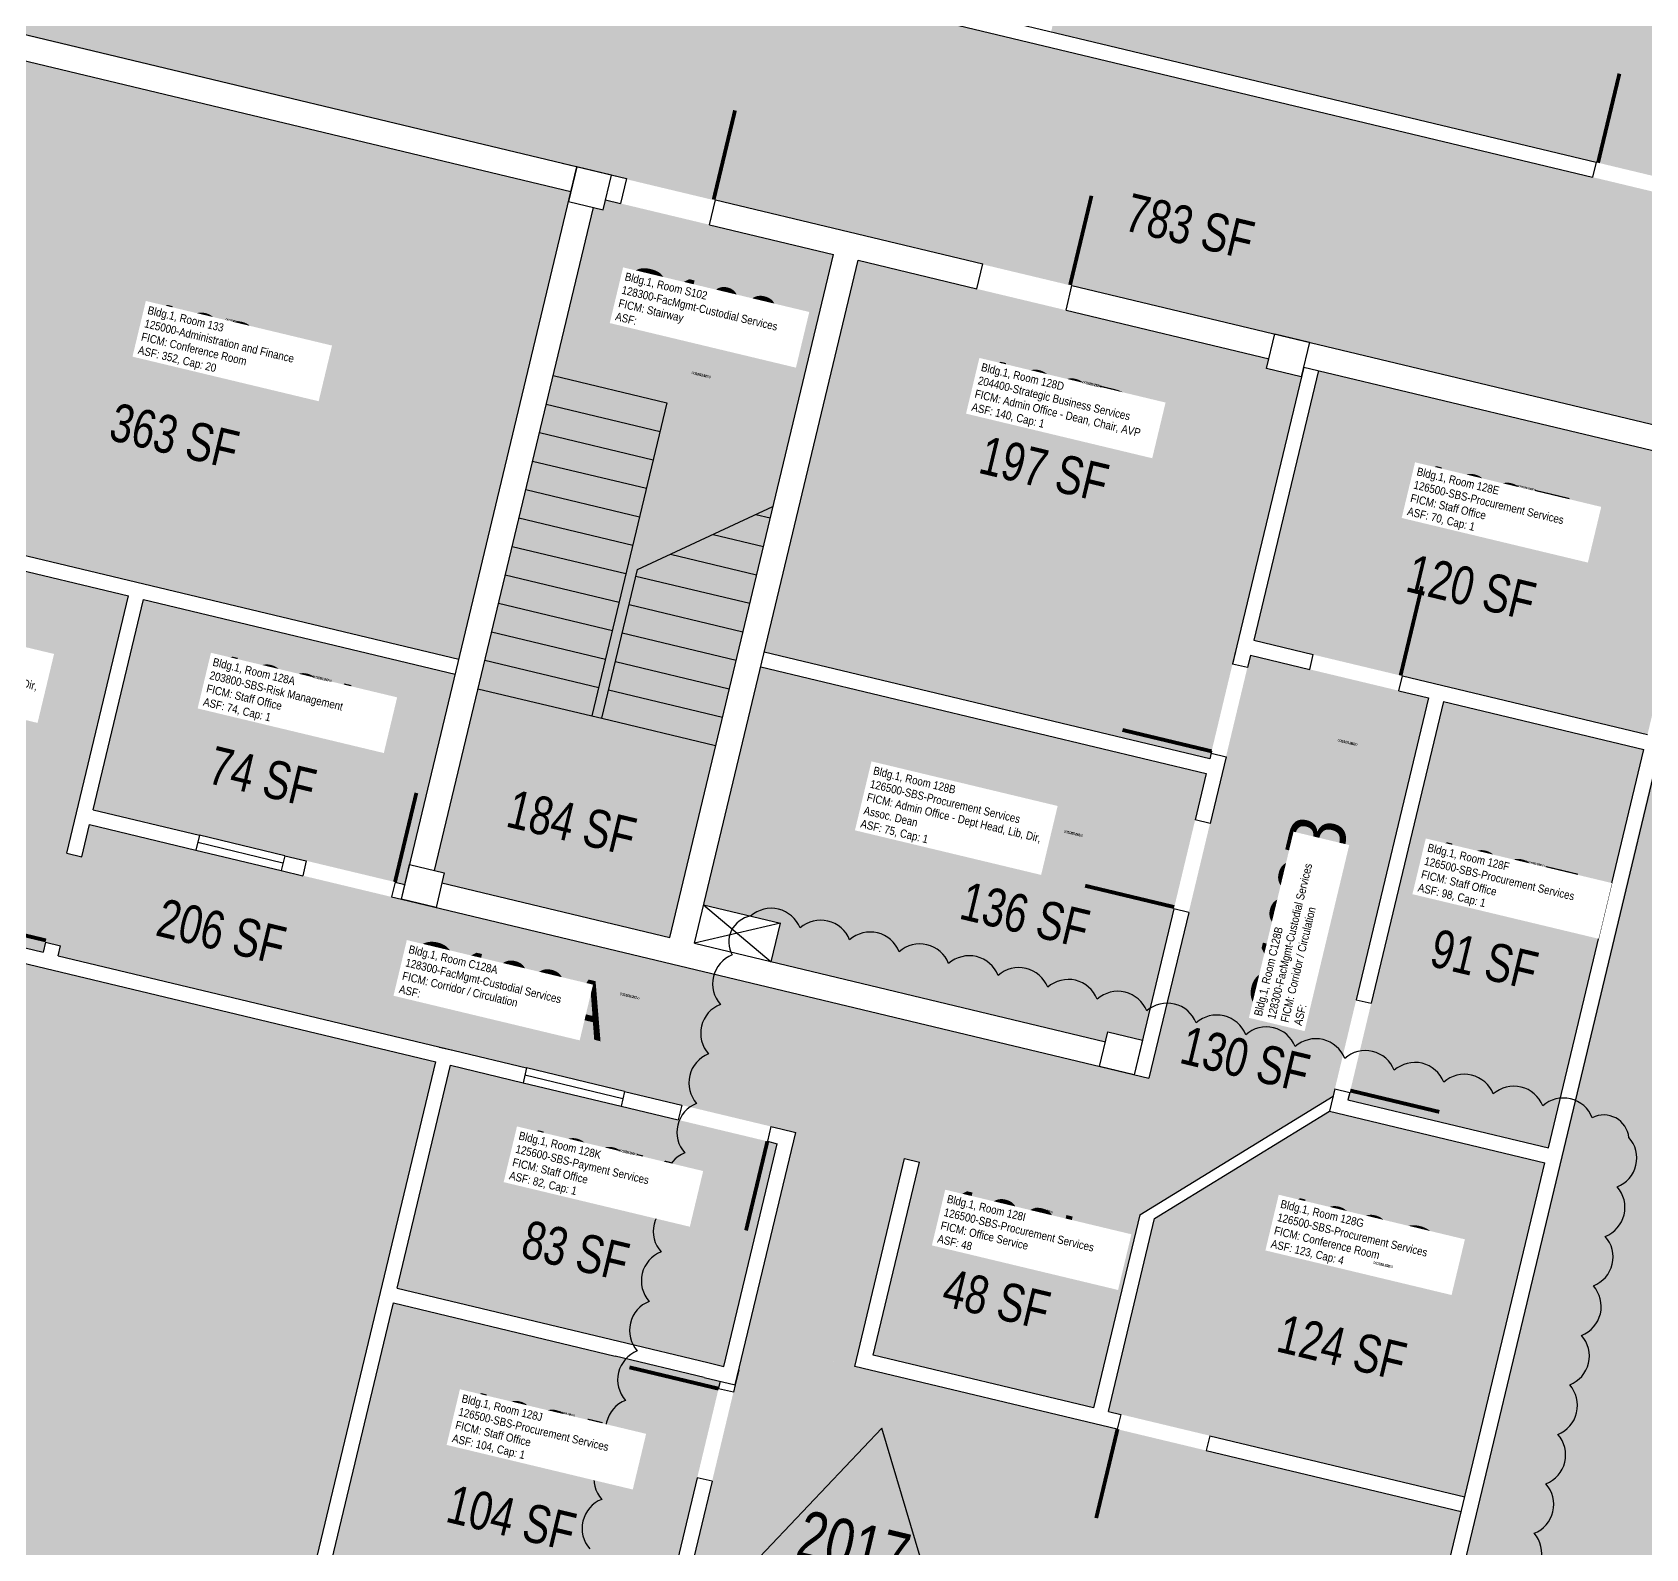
# Model space of a CAD drawing. Header units: inches. Extents: x 69220657 to 69222623, y 27675098 to 27677504.
# Drawn here: x 69221432 to 69222066, y 27676428 to 27677024 of the extents above; entities that cross this region are included whole.
import ezdxf
from ezdxf.enums import TextEntityAlignment as Align

# ---------------------------------------------------------------- set-up
doc = ezdxf.new("R2010")
doc.units = ezdxf.units.IN
doc.header["$LTSCALE"] = 100
doc.header["$MEASUREMENT"] = 0
doc.layers.get('0').update_dxf_attribs({"linetype": 'CONTINUOUS'})
for name, color, linetype in [('A-DOOR', 2, 'CONTINUOUS'), ('A-FLOR', 3, 'CONTINUOUS'), ('A-GLAZ', 1, 'CONTINUOUS'), ('A-IDEN-RNUM', 7, 'CONTINUOUS'), ('A-IDEN-SNUM', 4, 'CONTINUOUS'), ('A-IDEN-VNUM', 4, 'CONTINUOUS'), ('A-WALL', 5, 'CONTINUOUS'), ('AREA-TEXT', 3, 'CONTINUOUS'), ('Rooms-Category-Color', 7, 'CONTINUOUS'), ('Rooms-College-Color', 7, 'CONTINUOUS'), ('Rooms-Department-Color', 7, 'CONTINUOUS'), ('Rooms-Division-Color', 7, 'CONTINUOUS'), ('Rooms-Information', 7, 'CONTINUOUS')]:
    doc.layers.add(name, color=color, linetype=linetype)
doc.layers.add('A-REV', color=1, linetype='CONTINUOUS', true_color=0xff0000)
doc.styles.add('Arial', font='arial.ttf')
doc.styles.add('CP_AREA', font='arial.ttf', dxfattribs={"height": 15})
doc.styles.add('CP_ROOMSNUMBER', font='arial.ttf', dxfattribs={"height": 1})
doc.styles.add('CP_ROOMVNUMBER', font='arial.ttf', dxfattribs={"width": 0.85, "height": 0.075})

# ---------------------------------------------------------------- blocks, each defined once
blk = doc.blocks.new('ProjectRev')
at = {"transparency": 16777216}
blk.add_lwpolyline([(0, 0.122), (-0.1221, -0.0895), (0.1221, -0.0895)], close=True, dxfattribs=at)
at = {"transparency": 16777216, "insert": (-0.1798, -0.1151), "char_height": 0.0625, "width": 0.24749, "attachment_point": 1, "style": 'Arial'}
blk.add_mtext('PJ#', dxfattribs=at)
at = {"transparency": 16777216, "style": 'Arial', "width": 0.75}
blk.add_attdef('YEAR', text='', height=18.75, dxfattribs=at).set_placement((0, 0), align=Align.MIDDLE_CENTER)
at = {"transparency": 16777216, "style": 'Arial'}
blk.add_attdef('PROJECT', text='', height=18.75, dxfattribs=at).set_placement((-0.0276, -0.1151), align=Align.TOP_LEFT)

msp = doc.modelspace()

# ---------------------------------------------------------------- hatches: boundary and pattern name
at = {"layer": 'Rooms-Category-Color', "true_color": 0xfa9ba3}
for points in [[(69222087.46, 27677151.22), (69221998.96, 27677172.42), (69221996.63, 27677162.7), (69221983.02, 27677165.96), (69221985.35, 27677175.68), (69221875.27, 27677202.05), (69221832.64, 27677024.09), (69222099.28, 27676960.21), (69222124.44, 27677065.24), (69222069.98, 27677078.28)], [(69221383.38, 27677023.75), (69221644.01, 27676961.31), (69221599.97, 27676777.51), (69221330.6, 27676842.05), (69221373.7, 27677021.96), (69221382.45, 27677019.86)], [(69221756.75, 27676934.22), (69221918.2, 27676895.61), (69221917.27, 27676891.72), (69221930.89, 27676888.47), (69221894.99, 27676738.45), (69221719.94, 27676780.39)], [(69221937.64, 27676890.9), (69222092.28, 27676853.91), (69222066.92, 27676747.9), (69221912.29, 27676784.89)], [(69221470.21, 27676802.43), (69221329.2, 27676836.22), (69221311.26, 27676761.33), (69221320.01, 27676759.24), (69221316.75, 27676745.62), (69221449.01, 27676713.94)], [(69221456.24, 27676718.37), (69221476.04, 27676801.03), (69221598.57, 27676771.68), (69221578.77, 27676689.02)], [(69221718.55, 27676774.55), (69221893.59, 27676732.62), (69221868.49, 27676627.83), (69221854.87, 27676631.09), (69221853.94, 27676627.2), (69221722.66, 27676658.66), (69221726.27, 27676673.76), (69221696.13, 27676680.98)], [(69221986.75, 27676760.91), (69222065.53, 27676742.07), (69222028.08, 27676585.48), (69221949.3, 27676604.32)], [(69221294.15, 27676690.32), (69221590.79, 27676619.38), (69221438.48, 27675983.28), (69221141.82, 27676054.11), (69221153.76, 27676103.94), (69221276.29, 27676074.58), (69221366.46, 27676450.93), (69221372.5, 27676449.49), (69221373.9, 27676455.32), (69221245.31, 27676486.08)], [(69221704.09, 27676499.61), (69221575.72, 27676530.36), (69221596.7, 27676617.94), (69221725.06, 27676587.13)], [(69221995.16, 27676448.38), (69221855.13, 27676481.93), (69221873.3, 27676557.78), (69221942.01, 27676599.93), (69222026.62, 27676579.66)], [(69221762.74, 27676504.06), (69221780.92, 27676579.92), (69221867.47, 27676559.18), (69221849.29, 27676483.33)], [(69221702.69, 27676493.77), (69221676.13, 27676382.91), (69221547.76, 27676413.66), (69221574.32, 27676524.53)], [(69221681.97, 27676381.51), (69221712.72, 27676509.88), (69221993.77, 27676442.55), (69221963.01, 27676314.18)]]:
    msp.add_hatch(color=241, dxfattribs=at).paths.add_polyline_path(points)
at = {"layer": 'Rooms-Category-Color', "true_color": 0xadadad}
for points in [[(69221299.06, 27677145.24), (69221314.43, 27677141.56), (69221315.02, 27677143.99), (69221388.92, 27677126.28), (69221388.34, 27677123.85), (69221399.04, 27677121.29), (69221399.15, 27677121.77), (69222500.97, 27676857.8), (69222480.24, 27676771.25), (69222349.44, 27676802.59), (69222343.85, 27676779.25), (69222246.6, 27676802.55), (69222252.19, 27676825.89), (69222100.45, 27676862.2), (69221371.02, 27677036.64), (69221278.38, 27677058.79)], [(69221657.61, 27676958.01), (69221747.09, 27676936.61), (69221682.9, 27676668.18), (69221593.42, 27676689.58), (69221594.35, 27676693.47), (69221590.46, 27676694.4), (69221652.79, 27676955.05), (69221656.68, 27676954.12)], [(69221944.75, 27675800.29), (69221905.68, 27675636.89), (69221812.31, 27675659.22), (69221834.17, 27675750.65), (69221835.57, 27675756.48), (69221826.82, 27675758.57), (69221835.65, 27675795.53), (69221844.41, 27675793.44), (69222100.02, 27676862.3), (69222194.36, 27676839.74), (69222118.26, 27676525.83), (69222126.04, 27676523.97), (69222118.83, 27676493.82), (69222111.05, 27676495.68)], [(69221910.9, 27676779.11), (69221980.92, 27676762.34), (69221943.41, 27676605.77), (69221867.47, 27676559.18), (69221775.05, 27676581.32), (69221787.38, 27676632.87), (69221871.06, 27676612.82), (69221900.64, 27676736.29), (69221901.34, 27676739.2)], [(69221732.29, 27676591.57), (69221712.72, 27676509.88), (69221755.51, 27676499.63), (69221787.38, 27676632.87), (69221454.84, 27676712.54), (69221451.81, 27676699.9), (69221445.98, 27676701.29), (69221449.01, 27676713.94), (69221308, 27676747.72), (69221295.65, 27676696.18), (69221436.66, 27676662.39), (69221437.59, 27676666.28), (69221443.42, 27676664.89), (69221442.49, 27676661)]]:
    msp.add_hatch(color=253, dxfattribs=at).paths.add_polyline_path(points)
at = {"layer": 'Rooms-College-Color', "true_color": 0x80bc67}
for points in [[(69222087.46, 27677151.22), (69221998.96, 27677172.42), (69221996.63, 27677162.7), (69221983.02, 27677165.96), (69221985.35, 27677175.68), (69221875.27, 27677202.05), (69221832.64, 27677024.09), (69222099.28, 27676960.21), (69222124.44, 27677065.24), (69222069.98, 27677078.28)], [(69221383.38, 27677023.75), (69221644.01, 27676961.31), (69221599.97, 27676777.51), (69221330.6, 27676842.05), (69221373.7, 27677021.96), (69221382.45, 27677019.86)], [(69221756.75, 27676934.22), (69221918.2, 27676895.61), (69221917.27, 27676891.72), (69221930.89, 27676888.47), (69221894.99, 27676738.45), (69221719.94, 27676780.39)], [(69221937.64, 27676890.9), (69222092.28, 27676853.91), (69222066.92, 27676747.9), (69221912.29, 27676784.89)], [(69221470.21, 27676802.43), (69221329.2, 27676836.22), (69221311.26, 27676761.33), (69221320.01, 27676759.24), (69221316.75, 27676745.62), (69221449.01, 27676713.94)], [(69221456.24, 27676718.37), (69221476.04, 27676801.03), (69221598.57, 27676771.68), (69221578.77, 27676689.02)], [(69221718.55, 27676774.55), (69221893.59, 27676732.62), (69221868.49, 27676627.83), (69221854.87, 27676631.09), (69221853.94, 27676627.2), (69221722.66, 27676658.66), (69221726.27, 27676673.76), (69221696.13, 27676680.98)], [(69221986.75, 27676760.91), (69222065.53, 27676742.07), (69222028.08, 27676585.48), (69221949.3, 27676604.32)], [(69221294.15, 27676690.32), (69221590.79, 27676619.38), (69221438.48, 27675983.28), (69221141.82, 27676054.11), (69221153.76, 27676103.94), (69221276.29, 27676074.58), (69221366.46, 27676450.93), (69221372.5, 27676449.49), (69221373.9, 27676455.32), (69221245.31, 27676486.08)], [(69221704.09, 27676499.61), (69221575.72, 27676530.36), (69221596.7, 27676617.94), (69221725.06, 27676587.13)], [(69221995.16, 27676448.38), (69221855.13, 27676481.93), (69221873.3, 27676557.78), (69221942.01, 27676599.93), (69222026.62, 27676579.66)], [(69221762.74, 27676504.06), (69221780.92, 27676579.92), (69221867.47, 27676559.18), (69221849.29, 27676483.33)], [(69221702.69, 27676493.77), (69221676.13, 27676382.91), (69221547.76, 27676413.66), (69221574.32, 27676524.53)], [(69221681.97, 27676381.51), (69221712.72, 27676509.88), (69221993.77, 27676442.55), (69221963.01, 27676314.18)]]:
    msp.add_hatch(color=83, dxfattribs=at).paths.add_polyline_path(points)
at = {"layer": 'Rooms-College-Color', "true_color": 0xadadad}
for points in [[(69221299.06, 27677145.24), (69221314.43, 27677141.56), (69221315.02, 27677143.99), (69221388.92, 27677126.28), (69221388.34, 27677123.85), (69221399.04, 27677121.29), (69221399.15, 27677121.77), (69222500.97, 27676857.8), (69222480.24, 27676771.25), (69222349.44, 27676802.59), (69222343.85, 27676779.25), (69222246.6, 27676802.55), (69222252.19, 27676825.89), (69222100.45, 27676862.2), (69221371.02, 27677036.64), (69221278.38, 27677058.79)], [(69221657.61, 27676958.01), (69221747.09, 27676936.61), (69221682.9, 27676668.18), (69221593.42, 27676689.58), (69221594.35, 27676693.47), (69221590.46, 27676694.4), (69221652.79, 27676955.05), (69221656.68, 27676954.12)], [(69221944.75, 27675800.29), (69221905.68, 27675636.89), (69221812.31, 27675659.22), (69221834.17, 27675750.65), (69221835.57, 27675756.48), (69221826.82, 27675758.57), (69221835.65, 27675795.53), (69221844.41, 27675793.44), (69222100.02, 27676862.3), (69222194.36, 27676839.74), (69222118.26, 27676525.83), (69222126.04, 27676523.97), (69222118.83, 27676493.82), (69222111.05, 27676495.68)], [(69221910.9, 27676779.11), (69221980.92, 27676762.34), (69221943.41, 27676605.77), (69221867.47, 27676559.18), (69221775.05, 27676581.32), (69221787.38, 27676632.87), (69221871.06, 27676612.82), (69221900.64, 27676736.29), (69221901.34, 27676739.2)], [(69221732.29, 27676591.57), (69221712.72, 27676509.88), (69221755.51, 27676499.63), (69221787.38, 27676632.87), (69221454.84, 27676712.54), (69221451.81, 27676699.9), (69221445.98, 27676701.29), (69221449.01, 27676713.94), (69221308, 27676747.72), (69221295.65, 27676696.18), (69221436.66, 27676662.39), (69221437.59, 27676666.28), (69221443.42, 27676664.89), (69221442.49, 27676661)]]:
    msp.add_hatch(color=253, dxfattribs=at).paths.add_polyline_path(points)
at = {"layer": 'Rooms-Department-Color', "true_color": 0xdfff7f}
msp.add_hatch(color=61, dxfattribs=at).paths.add_polyline_path([(69222087.46, 27677151.22), (69221998.96, 27677172.42), (69221996.63, 27677162.7), (69221983.02, 27677165.96), (69221985.35, 27677175.68), (69221875.27, 27677202.05), (69221832.64, 27677024.09), (69222099.28, 27676960.21), (69222124.44, 27677065.24), (69222069.98, 27677078.28)])
at = {"layer": 'Rooms-Department-Color', "true_color": 0xacacac}
for points in [[(69221299.06, 27677145.24), (69221314.43, 27677141.56), (69221315.02, 27677143.99), (69221388.92, 27677126.28), (69221388.34, 27677123.85), (69221399.04, 27677121.29), (69221399.15, 27677121.77), (69222500.97, 27676857.8), (69222480.24, 27676771.25), (69222349.44, 27676802.59), (69222343.85, 27676779.25), (69222246.6, 27676802.55), (69222252.19, 27676825.89), (69222100.45, 27676862.2), (69221371.02, 27677036.64), (69221278.38, 27677058.79)], [(69221657.61, 27676958.01), (69221747.09, 27676936.61), (69221682.9, 27676668.18), (69221593.42, 27676689.58), (69221594.35, 27676693.47), (69221590.46, 27676694.4), (69221652.79, 27676955.05), (69221656.68, 27676954.12)], [(69221944.75, 27675800.29), (69221905.68, 27675636.89), (69221812.31, 27675659.22), (69221834.17, 27675750.65), (69221835.57, 27675756.48), (69221826.82, 27675758.57), (69221835.65, 27675795.53), (69221844.41, 27675793.44), (69222100.02, 27676862.3), (69222194.36, 27676839.74), (69222118.26, 27676525.83), (69222126.04, 27676523.97), (69222118.83, 27676493.82), (69222111.05, 27676495.68)], [(69221910.9, 27676779.11), (69221980.92, 27676762.34), (69221943.41, 27676605.77), (69221867.47, 27676559.18), (69221775.05, 27676581.32), (69221787.38, 27676632.87), (69221871.06, 27676612.82), (69221900.64, 27676736.29), (69221901.34, 27676739.2)], [(69221732.29, 27676591.57), (69221712.72, 27676509.88), (69221755.51, 27676499.63), (69221787.38, 27676632.87), (69221454.84, 27676712.54), (69221451.81, 27676699.9), (69221445.98, 27676701.29), (69221449.01, 27676713.94), (69221308, 27676747.72), (69221295.65, 27676696.18), (69221436.66, 27676662.39), (69221437.59, 27676666.28), (69221443.42, 27676664.89), (69221442.49, 27676661)]]:
    msp.add_hatch(color=253, dxfattribs=at).paths.add_polyline_path(points)
at = {"layer": 'Rooms-Department-Color', "true_color": 0x80bc67}
for points in [[(69221383.38, 27677023.75), (69221644.01, 27676961.31), (69221599.97, 27676777.51), (69221330.6, 27676842.05), (69221373.7, 27677021.96), (69221382.45, 27677019.86)], [(69221756.75, 27676934.22), (69221918.2, 27676895.61), (69221917.27, 27676891.72), (69221930.89, 27676888.47), (69221894.99, 27676738.45), (69221719.94, 27676780.39)], [(69221937.64, 27676890.9), (69222092.28, 27676853.91), (69222066.92, 27676747.9), (69221912.29, 27676784.89)], [(69221470.21, 27676802.43), (69221329.2, 27676836.22), (69221311.26, 27676761.33), (69221320.01, 27676759.24), (69221316.75, 27676745.62), (69221449.01, 27676713.94)], [(69221456.24, 27676718.37), (69221476.04, 27676801.03), (69221598.57, 27676771.68), (69221578.77, 27676689.02)], [(69221718.55, 27676774.55), (69221893.59, 27676732.62), (69221868.49, 27676627.83), (69221854.87, 27676631.09), (69221853.94, 27676627.2), (69221722.66, 27676658.66), (69221726.27, 27676673.76), (69221696.13, 27676680.98)], [(69221986.75, 27676760.91), (69222065.53, 27676742.07), (69222028.08, 27676585.48), (69221949.3, 27676604.32)], [(69221294.15, 27676690.32), (69221590.79, 27676619.38), (69221438.48, 27675983.28), (69221141.82, 27676054.11), (69221153.76, 27676103.94), (69221276.29, 27676074.58), (69221366.46, 27676450.93), (69221372.5, 27676449.49), (69221373.9, 27676455.32), (69221245.31, 27676486.08)], [(69221704.09, 27676499.61), (69221575.72, 27676530.36), (69221596.7, 27676617.94), (69221725.06, 27676587.13)], [(69221995.16, 27676448.38), (69221855.13, 27676481.93), (69221873.3, 27676557.78), (69221942.01, 27676599.93), (69222026.62, 27676579.66)], [(69221762.74, 27676504.06), (69221780.92, 27676579.92), (69221867.47, 27676559.18), (69221849.29, 27676483.33)], [(69221702.69, 27676493.77), (69221676.13, 27676382.91), (69221547.76, 27676413.66), (69221574.32, 27676524.53)], [(69221681.97, 27676381.51), (69221712.72, 27676509.88), (69221993.77, 27676442.55), (69221963.01, 27676314.18)]]:
    msp.add_hatch(color=83, dxfattribs=at).paths.add_polyline_path(points)
at = {"layer": 'Rooms-Division-Color', "true_color": 0xdfff7f}
msp.add_hatch(color=61, dxfattribs=at).paths.add_polyline_path([(69222087.46, 27677151.22), (69221998.96, 27677172.42), (69221996.63, 27677162.7), (69221983.02, 27677165.96), (69221985.35, 27677175.68), (69221875.27, 27677202.05), (69221832.64, 27677024.09), (69222099.28, 27676960.21), (69222124.44, 27677065.24), (69222069.98, 27677078.28)])
at = {"layer": 'Rooms-Division-Color', "true_color": 0xadadad}
for points in [[(69221299.06, 27677145.24), (69221314.43, 27677141.56), (69221315.02, 27677143.99), (69221388.92, 27677126.28), (69221388.34, 27677123.85), (69221399.04, 27677121.29), (69221399.15, 27677121.77), (69222500.97, 27676857.8), (69222480.24, 27676771.25), (69222349.44, 27676802.59), (69222343.85, 27676779.25), (69222246.6, 27676802.55), (69222252.19, 27676825.89), (69222100.45, 27676862.2), (69221371.02, 27677036.64), (69221278.38, 27677058.79)], [(69221657.61, 27676958.01), (69221747.09, 27676936.61), (69221682.9, 27676668.18), (69221593.42, 27676689.58), (69221594.35, 27676693.47), (69221590.46, 27676694.4), (69221652.79, 27676955.05), (69221656.68, 27676954.12)], [(69221944.75, 27675800.29), (69221905.68, 27675636.89), (69221812.31, 27675659.22), (69221834.17, 27675750.65), (69221835.57, 27675756.48), (69221826.82, 27675758.57), (69221835.65, 27675795.53), (69221844.41, 27675793.44), (69222100.02, 27676862.3), (69222194.36, 27676839.74), (69222118.26, 27676525.83), (69222126.04, 27676523.97), (69222118.83, 27676493.82), (69222111.05, 27676495.68)], [(69221910.9, 27676779.11), (69221980.92, 27676762.34), (69221943.41, 27676605.77), (69221867.47, 27676559.18), (69221775.05, 27676581.32), (69221787.38, 27676632.87), (69221871.06, 27676612.82), (69221900.64, 27676736.29), (69221901.34, 27676739.2)], [(69221732.29, 27676591.57), (69221712.72, 27676509.88), (69221755.51, 27676499.63), (69221787.38, 27676632.87), (69221454.84, 27676712.54), (69221451.81, 27676699.9), (69221445.98, 27676701.29), (69221449.01, 27676713.94), (69221308, 27676747.72), (69221295.65, 27676696.18), (69221436.66, 27676662.39), (69221437.59, 27676666.28), (69221443.42, 27676664.89), (69221442.49, 27676661)]]:
    msp.add_hatch(color=253, dxfattribs=at).paths.add_polyline_path(points)
at = {"layer": 'Rooms-Division-Color', "true_color": 0x80bc67}
for points in [[(69221383.38, 27677023.75), (69221644.01, 27676961.31), (69221599.97, 27676777.51), (69221330.6, 27676842.05), (69221373.7, 27677021.96), (69221382.45, 27677019.86)], [(69221756.75, 27676934.22), (69221918.2, 27676895.61), (69221917.27, 27676891.72), (69221930.89, 27676888.47), (69221894.99, 27676738.45), (69221719.94, 27676780.39)], [(69221937.64, 27676890.9), (69222092.28, 27676853.91), (69222066.92, 27676747.9), (69221912.29, 27676784.89)], [(69221470.21, 27676802.43), (69221329.2, 27676836.22), (69221311.26, 27676761.33), (69221320.01, 27676759.24), (69221316.75, 27676745.62), (69221449.01, 27676713.94)], [(69221456.24, 27676718.37), (69221476.04, 27676801.03), (69221598.57, 27676771.68), (69221578.77, 27676689.02)], [(69221718.55, 27676774.55), (69221893.59, 27676732.62), (69221868.49, 27676627.83), (69221854.87, 27676631.09), (69221853.94, 27676627.2), (69221722.66, 27676658.66), (69221726.27, 27676673.76), (69221696.13, 27676680.98)], [(69221986.75, 27676760.91), (69222065.53, 27676742.07), (69222028.08, 27676585.48), (69221949.3, 27676604.32)], [(69221294.15, 27676690.32), (69221590.79, 27676619.38), (69221438.48, 27675983.28), (69221141.82, 27676054.11), (69221153.76, 27676103.94), (69221276.29, 27676074.58), (69221366.46, 27676450.93), (69221372.5, 27676449.49), (69221373.9, 27676455.32), (69221245.31, 27676486.08)], [(69221704.09, 27676499.61), (69221575.72, 27676530.36), (69221596.7, 27676617.94), (69221725.06, 27676587.13)], [(69221995.16, 27676448.38), (69221855.13, 27676481.93), (69221873.3, 27676557.78), (69221942.01, 27676599.93), (69222026.62, 27676579.66)], [(69221762.74, 27676504.06), (69221780.92, 27676579.92), (69221867.47, 27676559.18), (69221849.29, 27676483.33)], [(69221702.69, 27676493.77), (69221676.13, 27676382.91), (69221547.76, 27676413.66), (69221574.32, 27676524.53)], [(69221681.97, 27676381.51), (69221712.72, 27676509.88), (69221993.77, 27676442.55), (69221963.01, 27676314.18)]]:
    msp.add_hatch(color=83, dxfattribs=at).paths.add_polyline_path(points)

# ---------------------------------------------------------------- linework, layer by layer
at = {"layer": 'A-DOOR'}
for points in [[(69222047.49, 27676972.61, 1.5, 1.5, 0), (69222055.88, 27677007.62, 0, 0, 0), (69222056.61, 27677007.45, 0, 0, -0.402715), (69222081.77, 27676964.4, 0, 0, -0.414214)], [(69221700.07, 27676958.16, 1.5, 1.5, 0), (69221708.45, 27676993.17, 0, 0, 0), (69221707.72, 27676993.35, 0, 0, 0.414214), (69221665.44, 27676964.92, 0, 0, 0.414214)], [(69221840.1, 27676924.61, 1.5, 1.5, 0), (69221848.49, 27676959.62, 0, 0, 0), (69221847.76, 27676959.8, 0, 0, 0.414214), (69221805.47, 27676931.37, 0, 0, 0.414214)], [(69221969.92, 27676771.14, 1.5, 1.5, 0), (69221978.31, 27676806.15, 0, 0, 0), (69221977.58, 27676806.33, 0, 0, 0.414214), (69221935.29, 27676777.9, 0, 0, 0.414214)], [(69221895.68, 27676741.33, 1.5, 1.5, 0), (69221860.67, 27676749.72, 0, 0, 0), (69221860.85, 27676750.45, 0, 0, -0.414214), (69221905.35, 27676775.26, 0, 0, -0.414214)], [(69221574.88, 27676689.95, 1.5, 1.5, 0), (69221583.27, 27676724.96, 0, 0, 0), (69221582.54, 27676725.13, 0, 0, 0.387439), (69221539.87, 27676698.34, 0, 0, 0.414214)], [(69221881.01, 27676680.11, 1.5, 1.5, 0), (69221846, 27676688.5, 0, 0, 0), (69221846.17, 27676689.23, 0, 0, -0.414214), (69221890.68, 27676714.04, 0, 0, -0.414214)], [(69221437.76, 27676667.01, 1.5, 1.5, 0), (69221402.75, 27676675.4, 0, 0, 0), (69221402.93, 27676676.13, 0, 0, -0.414214), (69221447.44, 27676700.94, 0, 0, -0.414214)], [(69221950.12, 27676608.02, 1.5, 1.5, 0), (69221985.13, 27676599.63, 0, 0, 0), (69221985.3, 27676600.36, 0, 0, 0.414214), (69221956.87, 27676642.65, 0, 0, 0.414214)], [(69221721.17, 27676588.06, 1.5, 1.5, 0), (69221712.78, 27676553.05, 0, 0, 0), (69221712.05, 27676553.23, 0, 0, -0.387439), (69221686.16, 27676596.45, 0, 0, -0.414214)], [(69221701.99, 27676490.85, 1.5, 1.5, 0), (69221666.98, 27676499.24, 0, 0, 0), (69221666.81, 27676498.51, 0, 0, 0.387439), (69221693.61, 27676455.85, 0, 0, 0.414214)]]:
    msp.add_lwpolyline(points, format="xyseb", dxfattribs=at)
at = {"layer": 'A-DOOR', "elevation": 0}
msp.add_lwpolyline([(69221858.73, 27676475.01, 1.5, 1.5, 0), (69221850.35, 27676440, 0, 0, 0), (69221851.08, 27676439.83, 0, 0, 0.387439), (69221893.74, 27676466.62, 0, 0, 0.414214)], format="xyseb", dxfattribs=at)
at = {"layer": 'A-FLOR'}
for p, q in [((69221636.96, 27676888.96), (69221681.69, 27676878.25)), ((69221681.69, 27676878.25), (69221652.22, 27676755.23)), ((69221634.28, 27676877.78), (69221679.01, 27676867.06)), ((69221631.6, 27676866.6), (69221676.33, 27676855.88)), ((69221628.92, 27676855.41), (69221673.65, 27676844.69)), ((69221626.24, 27676844.23), (69221670.97, 27676833.51)), ((69221670.13, 27676812.8), (69221723.34, 27676837.47)), ((69221716.69, 27676834.38), (69221722.28, 27676833.05)), ((69221623.56, 27676833.05), (69221668.29, 27676822.33)), ((69221620.88, 27676821.86), (69221665.61, 27676811.14)), ((69221699.87, 27676826.59), (69221719.6, 27676821.86)), ((69221683.05, 27676818.79), (69221716.92, 27676810.68)), ((69221618.2, 27676810.68), (69221662.94, 27676799.96)), ((69221656.11, 27676754.29), (69221670.13, 27676812.8)), ((69221669.5, 27676810.21), (69221714.24, 27676799.49)), ((69221615.52, 27676799.49), (69221660.26, 27676788.78)), ((69221666.83, 27676799.03), (69221711.56, 27676788.31)), ((69221612.84, 27676788.31), (69221657.58, 27676777.59)), ((69221664.15, 27676787.85), (69221708.88, 27676777.13)), ((69221610.16, 27676777.13), (69221654.9, 27676766.41)), ((69221661.47, 27676776.66), (69221706.2, 27676765.94)), ((69221607.48, 27676765.94), (69221652.22, 27676755.23)), ((69221658.79, 27676765.48), (69221703.52, 27676754.76)), ((69221652.22, 27676755.23), (69221656.11, 27676754.29)), ((69221656.11, 27676754.29), (69221700.84, 27676743.58)), ((69221696.13, 27676680.98), (69221722.66, 27676658.66)), ((69221696.13, 27676680.98), (69221726.27, 27676673.76)), ((69221726.27, 27676673.76), (69221692.51, 27676665.88)), ((69221722.66, 27676658.66), (69221726.27, 27676673.76))]:
    msp.add_line(p, q, dxfattribs=at)
at = {"layer": 'A-GLAZ'}
for p, q in [((69221531.56, 27676700.26), (69221498.05, 27676708.35)), ((69221496.66, 27676702.52), (69221530.16, 27676694.43)), ((69221530.86, 27676697.35), (69221497.36, 27676705.44)), ((69221664.38, 27676604.76), (69221625.9, 27676614.01)), ((69221665.08, 27676607.68), (69221626.6, 27676616.93)), ((69221625.2, 27676611.1), (69221663.68, 27676601.85))]:
    msp.add_line(p, q, dxfattribs=at)
at = {"layer": 'A-REV'}
msp.add_lwpolyline([(69222017.71, 27676414.56, 0.520567), (69222022.37, 27676434.01, 0.520567), (69222027.03, 27676453.46, 0.520567), (69222031.69, 27676472.91, 0.520567), (69222036.35, 27676492.35, 0.520567), (69222041.01, 27676511.8, 0.520567), (69222045.67, 27676531.25, 0.520567), (69222050.33, 27676550.7, 0.520567), (69222054.99, 27676570.15, 0.520567), (69222059.65, 27676589.6, 0.520567), (69222045.22, 27676597.34, 0.520567), (69222025.77, 27676602, 0.520567), (69222006.33, 27676606.66, 0.520567), (69221986.88, 27676611.32, 0.520567), (69221967.43, 27676615.98, 0.520567), (69221947.98, 27676620.64, 0.520567), (69221928.53, 27676625.3, 0.520567), (69221909.08, 27676629.96, 0.520567), (69221889.63, 27676634.62, 0.520567), (69221870.18, 27676639.28, 0.520567), (69221850.73, 27676643.94, 0.520567), (69221831.28, 27676648.6, 0.520567), (69221811.83, 27676653.26, 0.520567), (69221792.38, 27676657.92, 0.520567), (69221772.93, 27676662.58, 0.520567), (69221753.48, 27676667.24, 0.520567), (69221734.03, 27676671.9, 0.520567), (69221714.58, 27676676.56, 0.520567), (69221707.35, 27676661.3, 0.520567), (69221702.69, 27676641.85, 0.520567), (69221698.03, 27676622.4, 0.520567), (69221693.37, 27676602.95, 0.520567), (69221688.71, 27676583.5, 0.520567), (69221684.05, 27676564.05, 0.520567), (69221679.39, 27676544.6, 0.520567), (69221674.73, 27676525.15, 0.520567), (69221670.07, 27676505.7, 0.520567), (69221665.41, 27676486.25, 0.520567), (69221660.75, 27676466.8, 0.520567), (69221656.09, 27676447.35, 0.520567), (69221651.43, 27676427.9, 0.520567)], format="xyb", dxfattribs=at)
at = {"layer": 'A-WALL'}
for p, q in [((69221727.37, 27677043.14), (69221845.04, 27677014.95)), ((69221728.76, 27677048.98), (69221846.43, 27677020.78)), ((69221372.1, 27677036.74), (69221665.79, 27676966.38)), ((69221383.38, 27677023.75), (69221644.01, 27676961.31)), ((69221846.43, 27677020.78), (69222046.77, 27676972.79)), ((69221845.04, 27677014.95), (69222045.37, 27676966.95)), ((69221577.37, 27676683.18), (69221646.34, 27676971.04)), ((69221646.34, 27676971.04), (69221643.08, 27676957.42)), ((69221659.95, 27676967.77), (69221646.34, 27676971.04)), ((69221656.69, 27676954.16), (69221659.95, 27676967.77)), ((69222046.77, 27676972.79), (69222045.37, 27676966.95)), ((69221665.79, 27676966.38), (69221663.46, 27676956.65)), ((69221590.36, 27676694.47), (69221652.8, 27676955.09)), ((69221643.08, 27676957.42), (69221656.69, 27676954.16)), ((69221657.62, 27676958.05), (69221663.46, 27676956.65)), ((69221698.47, 27676948.26), (69221700.8, 27676957.99)), ((69221700.8, 27676957.99), (69221805.82, 27676932.83)), ((69221698.47, 27676948.26), (69221747.09, 27676936.61)), ((69221682.79, 27676668.21), (69221747.09, 27676936.61)), ((69221692.51, 27676665.88), (69221756.81, 27676934.28)), ((69221756.81, 27676934.28), (69221803.49, 27676923.1)), ((69221803.49, 27676923.1), (69221805.82, 27676932.83)), ((69221838.5, 27676914.71), (69221840.83, 27676924.44)), ((69221840.83, 27676924.44), (69222100.49, 27676862.23)), ((69221838.5, 27676914.71), (69221918.25, 27676895.61)), ((69221917.31, 27676891.72), (69221920.58, 27676905.33)), ((69221920.58, 27676905.33), (69221934.19, 27676902.07)), ((69221934.19, 27676902.07), (69221930.93, 27676888.46)), ((69221934.19, 27676902.07), (69221930.93, 27676888.46)), ((69221931.86, 27676892.35), (69221903.9, 27676775.64)), ((69221937.7, 27676890.95), (69221912.3, 27676784.95)), ((69221930.93, 27676888.46), (69221917.31, 27676891.72)), ((69221931.86, 27676892.35), (69222098.16, 27676852.51)), ((69221993.54, 27676415.86), (69222098.16, 27676852.51)), ((69221330.6, 27676842.05), (69221599.97, 27676777.51)), ((69221329.2, 27676836.22), (69221470.21, 27676802.43)), ((69221445.98, 27676701.29), (69221470.21, 27676802.43)), ((69221456.24, 27676718.37), (69221476.04, 27676801.03)), ((69221476.04, 27676801.03), (69221598.57, 27676771.68)), ((69221912.3, 27676784.95), (69221935.64, 27676779.36)), ((69221719.94, 27676780.39), (69221894.99, 27676738.45)), ((69221905.07, 27676780.51), (69221903.89, 27676775.61)), ((69221910.9, 27676779.11), (69221909.73, 27676774.21)), ((69221910.9, 27676779.11), (69221934.24, 27676773.52)), ((69221934.24, 27676773.52), (69221935.64, 27676779.36)), ((69221718.55, 27676774.55), (69221893.59, 27676732.62)), ((69221909.73, 27676774.21), (69221903.89, 27676775.61)), ((69221969.25, 27676765.13), (69221970.65, 27676770.97)), ((69221970.65, 27676770.97), (69222066.92, 27676747.9)), ((69221969.25, 27676765.13), (69221980.92, 27676762.34)), ((69221980.92, 27676762.34), (69221952.5, 27676643.7)), ((69221986.76, 27676760.94), (69221958.33, 27676642.3)), ((69221986.76, 27676760.94), (69222065.53, 27676742.07)), ((69221895.68, 27676741.33), (69221894.98, 27676738.41)), ((69221901.34, 27676739.2), (69221895.06, 27676712.99)), ((69221895.5, 27676740.6), (69221901.34, 27676739.2)), ((69222028.02, 27676585.5), (69222065.53, 27676742.07)), ((69221893.59, 27676732.62), (69221889.22, 27676714.38)), ((69221449.24, 27676714.91), (69221450.17, 27676718.8)), ((69221456.24, 27676718.37), (69221498.05, 27676708.35)), ((69221895.06, 27676712.99), (69221889.22, 27676714.38)), ((69221451.81, 27676699.9), (69221454.84, 27676712.54)), ((69221454.84, 27676712.54), (69221496.66, 27676702.52)), ((69221498.05, 27676708.35), (69221496.66, 27676702.52)), ((69221445.98, 27676701.29), (69221451.81, 27676699.9)), ((69221295.65, 27676696.18), (69221436.66, 27676662.39)), ((69221531.56, 27676700.26), (69221530.16, 27676694.43)), ((69221530.16, 27676694.43), (69221538.63, 27676692.41)), ((69221531.56, 27676700.26), (69221540.03, 27676698.25)), ((69221540.03, 27676698.25), (69221538.63, 27676692.41)), ((69221577.37, 27676683.18), (69221580.63, 27676696.8)), ((69221577.37, 27676683.18), (69221580.63, 27676696.8)), ((69221580.63, 27676696.8), (69221594.25, 27676693.53)), ((69221294.25, 27676690.34), (69221590.86, 27676619.28)), ((69221574.88, 27676689.95), (69221573.48, 27676684.11)), ((69221574.88, 27676689.95), (69221578.77, 27676689.02)), ((69221594.25, 27676693.53), (69221590.99, 27676679.92)), ((69221593.32, 27676689.64), (69221682.79, 27676668.21)), ((69221573.48, 27676684.11), (69221577.37, 27676683.18)), ((69221577.37, 27676683.18), (69221871.06, 27676612.82)), ((69221590.99, 27676679.92), (69221577.37, 27676683.18)), ((69221880.84, 27676679.37), (69221865.23, 27676614.22)), ((69221886.67, 27676677.98), (69221871.06, 27676612.82)), ((69221886.67, 27676677.98), (69221880.84, 27676679.37)), ((69221437.59, 27676666.28), (69221436.66, 27676662.39)), ((69221437.59, 27676666.28), (69221443.42, 27676664.89)), ((69221442.49, 27676661), (69221443.42, 27676664.89)), ((69221692.51, 27676665.88), (69221853.94, 27676627.2)), ((69221442.49, 27676661), (69221598.09, 27676623.72)), ((69221952.5, 27676643.7), (69221958.33, 27676642.3)), ((69221851.61, 27676617.48), (69221854.87, 27676631.09)), ((69221854.87, 27676631.09), (69221868.49, 27676627.83)), ((69221592.25, 27676625.12), (69221598.09, 27676623.72)), ((69221868.49, 27676627.83), (69221865.23, 27676614.22)), ((69221541.93, 27676415.06), (69221590.86, 27676619.28)), ((69221598.09, 27676623.72), (69221626.6, 27676616.92)), ((69221575.72, 27676530.36), (69221596.7, 27676617.94)), ((69221596.7, 27676617.94), (69221625.2, 27676611.1)), ((69221626.6, 27676616.93), (69221625.2, 27676611.1)), ((69221865.23, 27676614.22), (69221851.61, 27676617.48)), ((69221665.08, 27676607.68), (69221663.68, 27676601.85)), ((69221665.08, 27676607.68), (69221687.54, 27676602.22)), ((69221867.47, 27676559.18, 0), (69221943.41, 27676605.77, 0)), ((69221944.11, 27676608.69), (69221942.01, 27676599.93)), ((69221944.11, 27676608.69), (69221949.94, 27676607.29)), ((69221949.94, 27676607.29), (69221949.25, 27676604.37)), ((69221663.68, 27676601.85), (69221686.16, 27676596.45)), ((69221687.56, 27676602.28), (69221686.16, 27676596.45)), ((69221873.3, 27676557.78), (69221942.01, 27676599.93)), ((69221942.01, 27676599.93), (69222026.62, 27676579.66)), ((69221949.25, 27676604.37), (69222028.02, 27676585.5)), ((69221722.57, 27676593.9), (69221721.17, 27676588.06)), ((69221722.57, 27676593.9), (69221726.46, 27676592.96)), ((69221726.46, 27676592.96), (69221732.29, 27676591.57)), ((69221726.46, 27676592.96), (69221732.29, 27676591.57)), ((69221704.09, 27676499.61), (69221725.06, 27676587.13)), ((69221708.53, 27676492.37), (69221732.29, 27676591.57)), ((69221721.17, 27676588.06), (69221725.06, 27676587.13)), ((69221775.05, 27676581.32), (69221780.92, 27676579.92, 0)), ((69221987.71, 27676417.26), (69222026.62, 27676579.66)), ((69221575.72, 27676530.36), (69221662.76, 27676509.51)), ((69221547.76, 27676413.66), (69221574.32, 27676524.53)), ((69221574.32, 27676524.53), (69221647.26, 27676507.05)), ((69221647.26, 27676507.05), (69221661.36, 27676503.67)), ((69221662.76, 27676509.51), (69221697.77, 27676501.12)), ((69221696.37, 27676495.29), (69221661.36, 27676503.67)), ((69221697.77, 27676501.12), (69221704.09, 27676499.61)), ((69221709.92, 27676498.21), (69221708.53, 27676492.37)), ((69221696.37, 27676495.29), (69221708.53, 27676492.37)), ((69221701.99, 27676490.85), (69221702.69, 27676493.77)), ((69221708.53, 27676492.37), (69221707.83, 27676489.46)), ((69221707.83, 27676489.46), (69221701.99, 27676490.85)), ((69221855.13, 27676481.93, 0), (69221859.99, 27676480.77, 8.27)), ((69221895, 27676472.38, 0), (69221893.6, 27676466.54, 0)), ((69221693.61, 27676455.85), (69221676.13, 27676382.91)), ((69221699.44, 27676454.45), (69221681.97, 27676381.51)), ((69221699.44, 27676454.45), (69221693.61, 27676455.85))]:
    msp.add_line(p, q, dxfattribs=at)
at = {"layer": 'A-WALL', "extrusion": (-1.32096e-07, 3.16477e-08, 1)}
for p, q in [((69221755.51, 27676499.63), (69221775.05, 27676581.32)), ((69221762.74, 27676504.06, 0), (69221780.92, 27676579.92, 0)), ((69221867.47, 27676559.18, 0), (69221849.29, 27676483.33, 0)), ((69221855.13, 27676481.93, 0), (69221873.3, 27676557.78, 0)), ((69221858.59, 27676474.93, 8.27), (69221755.51, 27676499.63)), ((69221849.29, 27676483.33, 0), (69221762.74, 27676504.06, 0)), ((69221859.99, 27676480.77, 8.27), (69221858.59, 27676474.93, 8.27)), ((69221893.6, 27676466.54, 0), (69221993.77, 27676442.55, 0)), ((69221895, 27676472.38, 0), (69221995.16, 27676448.38, 0))]:
    msp.add_line(p, q, dxfattribs=at)
at = {"layer": 'A-WALL'}
msp.add_lwpolyline([(69221640.5, 27676972.43), (69221665.79, 27676966.38)], dxfattribs=at)

# ---------------------------------------------------------------- block references
at = {"layer": 'A-REV'}
ref = msp.add_blockref('ProjectRev', (69221757.65, 27676439.68, 370), dxfattribs=dict(at, xscale=300, yscale=300, zscale=300, rotation=346.5276805397287))
ref.add_attrib('YEAR', '2017', dxfattribs={"layer": '0', "transparency": 16777216, "height": 18.75, "rotation": 346.52768, "style": 'Arial', "width": 0.75}).set_placement((69221755.14, 27676429.2, 370), align=Align.MIDDLE_CENTER)
ref.add_attrib('PROJECT', '5859', dxfattribs={"layer": '0', "transparency": 16777216, "height": 18.75, "rotation": 346.52768, "style": 'Arial'}).set_placement((69221741.56, 27676408.03, 370), align=Align.TOP_LEFT)

# ---------------------------------------------------------------- texts
at = {"layer": 'A-IDEN-RNUM', "style": 'CP_ROOMSNUMBER', "width": 0.85}
for s, p in [('0133-00', (69221511.96, 27676910.17)), ('S102-00', (69221695.19, 27676889.24)), ('0128-D0', (69221848.81, 27676885.53)), ('0128-E0', (69222019.23, 27676844.7)), ('0128-A0', (69221546.24, 27676769.85)), ('C128-B0', (69221949.08, 27676744.82)), ('0128-B0', (69221841.36, 27676709.02)), ('0128-F0', (69222022.71, 27676697.04)), ('C128-A0', (69221667.09, 27676645.15)), ('0128-K0', (69221666.44, 27676583.7)), ('0128-I0', (69221829.83, 27676560.96)), ('0128-G0', (69221963.06, 27676539.55)), ('0128-J0', (69221641.86, 27676480.96))]:
    msp.add_text(s, height=1, rotation=346.527, dxfattribs=at).set_placement(p, align=Align.MIDDLE)
at = {"layer": 'A-IDEN-SNUM', "style": 'CP_ROOMSNUMBER', "width": 0.85}
for s, p in [('0010013300', (69221511.96, 27676910.17)), ('0010S10200', (69221695.19, 27676889.24)), ('00100128D0', (69221848.81, 27676885.53)), ('00100128E0', (69222019.23, 27676844.7)), ('00100128A0', (69221546.24, 27676769.85)), ('0010C128B0', (69221949.08, 27676744.82)), ('00100128B0', (69221841.36, 27676709.02)), ('00100128F0', (69222022.71, 27676697.04)), ('0010C128A0', (69221667.09, 27676645.15)), ('00100128K0', (69221666.44, 27676583.7)), ('00100128I0', (69221829.83, 27676560.96)), ('00100128G0', (69221963.06, 27676539.55)), ('00100128J0', (69221641.86, 27676480.96))]:
    msp.add_text(s, height=1, rotation=346.527, dxfattribs=at).set_placement(p, align=Align.MIDDLE)
at = {"layer": 'A-IDEN-VNUM', "style": 'CP_ROOMVNUMBER', "width": 0.85}
for s, rotation, p in [('S102', 346.527, (69221694.13, 27676914.43)), ('133', 346.527, (69221497.73, 27676902.27)), ('128D', 346.527, (69221834.57, 27676877.63)), ('128E', 346.527, (69222004.99, 27676836.8)), ('128A', 346.527, (69221532, 27676761.95)), ('128B', 346.527, (69221790.21, 27676714.05)), ('C128B', 76.527, (69221929.66, 27676675.63)), ('128F', 346.527, (69222008.48, 27676689.14)), ('C128A', 346.527, (69221618.57, 27676647.83)), ('128K', 346.527, (69221652.2, 27676575.8)), ('128I', 346.527, (69221815.59, 27676553.05)), ('128G', 346.527, (69221952.92, 27676548.75)), ('128J', 346.527, (69221627.62, 27676473.05))]:
    msp.add_text(s, height=22.5, rotation=rotation, dxfattribs=at).set_placement(p, align=Align.MIDDLE)
at = {"layer": 'AREA-TEXT', "style": 'CP_AREA', "width": 0.75}
for s, p in [('783 SF', (69221887.1, 27676947.63)), ('363 SF', (69221488.23, 27676865.29)), ('197 SF', (69221829.89, 27676852.27)), ('120 SF', (69221997.68, 27676805.77)), ('74 SF', (69221522.8, 27676731.4)), ('184 SF', (69221644.29, 27676713.3)), ('136 SF', (69221822.37, 27676677.09)), ('206 SF', (69221506.68, 27676670.5)), ('91 SF', (69222002.81, 27676659.57)), ('130 SF', (69221908.89, 27676620.39)), ('83 SF', (69221645.79, 27676545.15)), ('48 SF', (69221811.19, 27676526.05)), ('124 SF', (69221946.87, 27676507.06)), ('104 SF', (69221620.62, 27676440.09))]:
    msp.add_text(s, height=15, rotation=346.527, dxfattribs=at).set_placement(p, align=Align.MIDDLE_CENTER)

# ---------------------------------------------------------------- next in the draw order: texts
at = {"layer": 'Rooms-Information', "width": 72, "attachment_point": 7, "style": 'CP_ROOMVNUMBER', "bg_fill": 3, "box_fill_scale": 1.5, "bg_fill_color": 256, "bg_fill_true_color": 13158600, "bg_fill_transparency": 0}
for s, insert, char_height, rotation in [('Bldg.1, Room S102^M^J128300-FacMgmt-Custodial Services^M^JFICM: Stairway^M^JASF: ', (69221661.17, 27676910.76), 3.2143, 346.527), ('Bldg.1, Room 133^M^J125000-Administration and Finance^M^JFICM: Conference Room^M^JASF: 352, Cap: 20', (69221473.46, 27676896.67), 3.2143, 346.527), ('Bldg.1, Room 128D^M^J204400-Strategic Business Services^M^JFICM: Admin Office - Dean, Chair, AVP^M^JASF: 140, Cap: 1', (69221800.92, 27676874.27), 3.21429, 346.527), ('Bldg.1, Room 128E^M^J126500-SBS-Procurement Services^M^JFICM: Staff Office^M^JASF: 70, Cap: 1', (69221972.07, 27676833.27), 3.2143, 346.527), ('Bldg.1, Room 128^M^J203800-SBS-Risk Management^M^JFICM: Admin Office - Dept Head, Lib, Dir, Assoc. Dean^M^JASF: 144, Cap: 1', (69221363.02, 27676770.26), 3.21429, 346.527), ('Bldg.1, Room 128A^M^J203800-SBS-Risk Management^M^JFICM: Staff Office^M^JASF: 74, Cap: 1', (69221499.05, 27676758.42), 3.2143, 346.527), ('Bldg.1, Room 128B^M^J126500-SBS-Procurement Services^M^JFICM: Admin Office - Dept Head, Lib, Dir, Assoc. Dean^M^JASF: 75, Cap: 1', (69221757.28, 27676710.52), 3.21429, 346.527), ('Bldg.1, Room C128B^M^J128300-FacMgmt-Custodial Services^M^JFICM: Corridor / Circulation^M^JASF: ', (69221931.08, 27676633.28), 3.2143, 76.527), ('Bldg.1, Room 128F^M^J126500-SBS-Procurement Services^M^JFICM: Staff Office^M^JASF: 98, Cap: 1', (69221976.28, 27676685.43), 3.2143, 346.527), ('Bldg.1, Room C128A^M^J128300-FacMgmt-Custodial Services^M^JFICM: Corridor / Circulation^M^JASF: ', (69221576.21, 27676646.41), 3.2143, 346.527), ('Bldg.1, Room 128K^M^J125600-SBS-Payment Services^M^JFICM: Staff Office^M^JASF: 82, Cap: 1', (69221619.27, 27676572.27), 3.2143, 346.527), ('Bldg.1, Room 128I^M^J126500-SBS-Procurement Services^M^JFICM: Office Service^M^JASF: 48', (69221787.72, 27676548.31), 3.2143, 346.527), ('Bldg.1, Room 128G^M^J126500-SBS-Procurement Services^M^JFICM: Conference Room^M^JASF: 123, Cap: 4', (69221918.52, 27676545.43), 3.2143, 346.527), ('Bldg.1, Room 128J^M^J126500-SBS-Procurement Services^M^JFICM: Staff Office^M^JASF: 104, Cap: 1', (69221596.86, 27676469), 3.2143, 346.527)]:
    msp.add_mtext(s, dxfattribs=dict(at, insert=insert, char_height=char_height, rotation=rotation))

doc.saveas('drawing.dxf')
